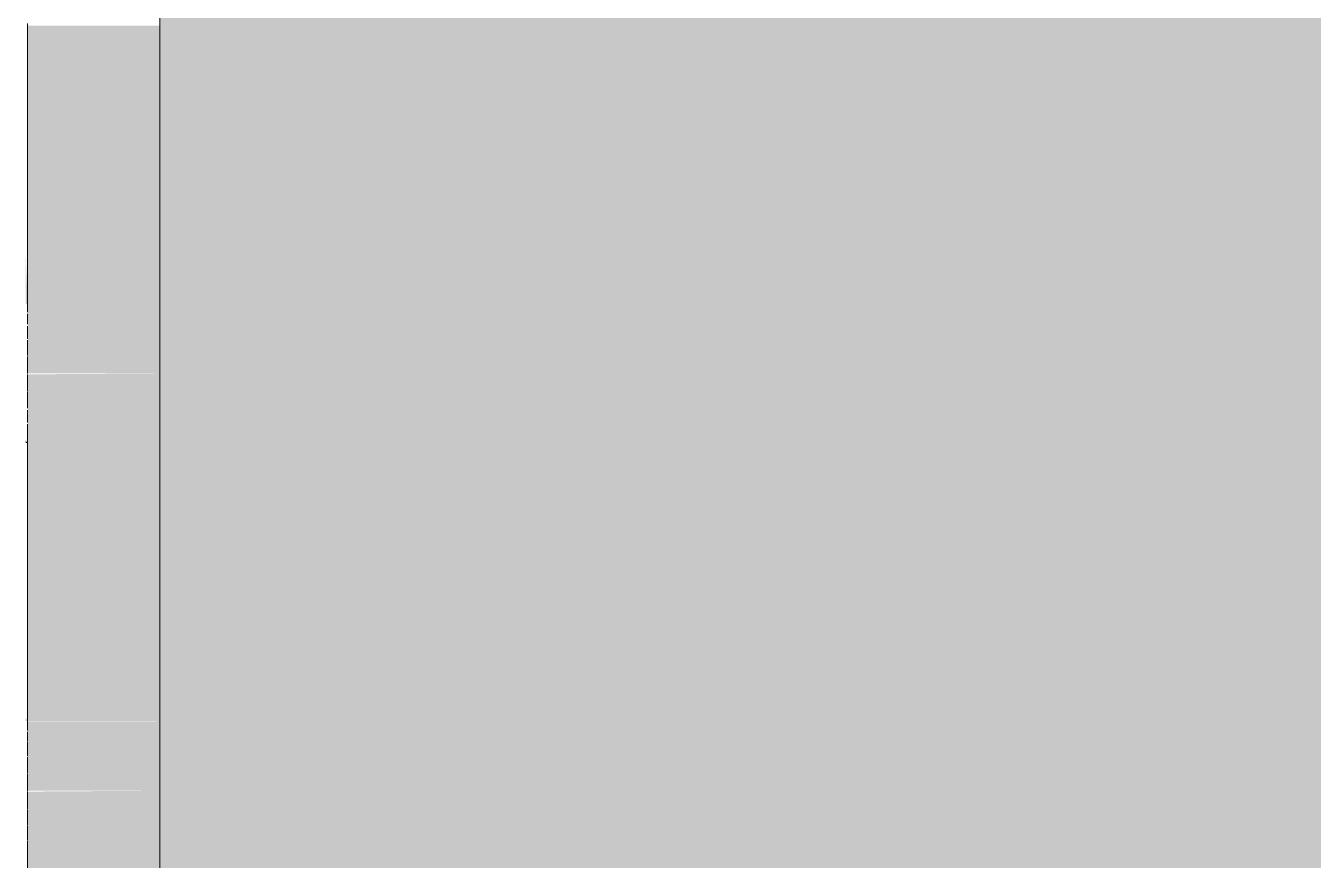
# Model space of a CAD drawing. Header units: millimetres. Extents: x 855 to 84199, y -1987 to 21700.
# Drawn here: x 29187.7 to 29372.8, y 1120 to 1240 of the extents above; entities that cross this region are included whole.
import ezdxf

# ---------------------------------------------------------------- set-up
doc = ezdxf.new("R2010")
doc.units = ezdxf.units.MM
doc.layers.add('A-WALL-PATT', color=7, linetype='Continuous', lineweight=9)
doc.layers.add('I-WALL', color=7, linetype='Continuous', lineweight=9)
for name, color, linetype, lineweight, true_color in [('I-FURN-10', 7, 'Continuous', 9, 0x888888), ('I-FURN-11', 7, 'Continuous', 9, 0x7f7f7f), ('I-FURN-12', 7, 'Continuous', 9, 0x838383), ('I-FURN-13', 7, 'Continuous', 9, 0x858585), ('I-FURN-2', 7, 'Continuous', 9, 0x949494), ('I-FURN-4', 7, 'Continuous', 9, 0x9e9e9e), ('I-FURN-5', 7, 'Continuous', 9, 0x818181), ('I-FURN-6', 9, 'Continuous', 9, 0x808080), ('I-FURN-7', 7, 'Continuous', 9, 0xc0c0c0), ('I-FURN-8', 7, 'Continuous', 9, 0xacacac), ('I-FURN-9', 7, 'Continuous', 9, 0x8d8d8d)]:
    doc.layers.add(name, color=color, linetype=linetype, lineweight=lineweight, true_color=true_color)
doc.layers.add('I-FURN-3', color=7, linetype='Continuous', lineweight=9, true_color=0x7f7f7f, transparency=0.7)

# ---------------------------------------------------------------- blocks, each defined once
blk = doc.blocks.new('Бизиборд лего - бизиборд 1_21б-32328682-Развертка 1_60-1')
at = {"layer": 'I-FURN-3'}
h = blk.add_hatch(color=256, dxfattribs=at)
h.paths.add_polyline_path([(100840, 500), (100840, 540), (100821, 540), (100821, 500)])
h.paths.add_polyline_path([(100821, 560), (100840, 560), (100840, 600), (100821, 600), (100821, 563.03)])
h.paths.add_polyline_path([(100821, 620), (100840, 620), (100840, 660), (100821, 660), (100821, 627.41)])
h.paths.add_polyline_path([(100821, 680), (100840, 680), (100840, 720), (100821, 719.96), (100821, 683.75)])
h.paths.add_polyline_path([(100823.69, 740), (100840, 740.08), (100840, 780), (100821, 780), (100821, 740), (100823.1, 740)])
h.paths.add_polyline_path([(100824.29, 800), (100840, 800), (100840, 840), (100821, 840), (100821, 800), (100823.1, 800)])
h.paths.add_polyline_path([(100825.47, 860), (100840, 860.19), (100840, 900), (100821, 900), (100821, 860), (100824.29, 860)])
h.paths.add_polyline_path([(100825.47, 920), (100840, 920), (100840, 960), (100821, 960), (100821, 920)])
h.paths.add_polyline_path([(100821, 980), (100840, 980), (100840, 1020), (100821, 1020), (100821, 981.52)])
h.paths.add_polyline_path([(100821, 1040), (100840, 1040), (100840, 1120), (100821, 1120), (100821, 1041.88)])
h.paths.add_polyline_path([(100821, 1140), (100840, 1140), (100840, 1180), (100821, 1180), (100821, 1140.47)])
h.paths.add_polyline_path([(100821, 1200), (100840, 1200), (100840, 1240), (100821, 1240), (100821, 1206.87)])
h.paths.add_polyline_path([(100821, 1260), (100840, 1260), (100840, 1300), (100821, 1300), (100821, 1263.21)])
h.paths.add_polyline_path([(100840, 1320), (100840, 1360), (100821, 1359.78), (100821, 1320), (100839.7, 1320)])
h.paths.add_polyline_path([(100825.47, 1380), (100840, 1380), (100840, 1420), (100821, 1420), (100821, 1380)])
h.paths.add_polyline_path([(100823.1, 1440), (100840, 1440.26), (100840, 1480), (100821, 1480), (100821, 1440), (100822.51, 1440)])
h.paths.add_polyline_path([(100821, 1500), (100840, 1500), (100840, 1540), (100821, 1540), (100821, 1500.62)])
h.paths.add_polyline_path([(100821, 1560), (100840, 1560), (100840, 1600), (100821, 1600), (100821, 1560.98)])
h.paths.add_polyline_path([(100821, 1620), (100840, 1620), (100840, 1700), (100821, 1699.81), (100821, 1621.34)])
h.paths.add_polyline_path([(100821, 1720), (100840, 1720), (100840, 1760), (100821, 1760), (100821, 1721.94)])
h.paths.add_polyline_path([(100821, 1780), (100840, 1780), (100840, 1820), (100821, 1820), (100821, 1782.3)])
h.paths.add_polyline_path([(100821, 1840), (100840, 1840.28), (100840, 1880), (100821, 1880), (100821, 1842.66)])
h.paths.add_polyline_path([(100839.7, 1900), (100840, 1900), (100840, 1940), (100821, 1940), (100821, 1900)])
h.paths.add_polyline_path([(100830.21, 1960), (100840, 1960), (100840, 2000), (100821, 2000), (100821, 1960), (100827.84, 1960)])
h.paths.add_polyline_path([(100821, 2020), (100840, 2020), (100840, 2060), (100821, 2059.96), (100821, 2027.77)])
h.paths.add_polyline_path([(100825.47, 2080), (100840, 2080.08), (100840, 2120), (100821, 2120), (100821, 2080), (100823.1, 2080)])
h.paths.add_polyline_path([(100821, 2140), (100840, 2140.02), (100840, 2180), (100821, 2180), (100821, 2140.44)])
h.paths.add_polyline_path([(100821, 2200), (100840, 2200), (100840, 2240), (100821, 2240), (100821, 2200.8)])
h = blk.add_hatch(color=256, dxfattribs=at)
h.paths.add_polyline_path([(100820.73, 500), (100821, 500), (100820.73, 514.74)])
h.paths.add_polyline_path([(100820.73, 560), (100821, 560), (100820.73, 563.03)])
h.paths.add_polyline_path([(100820.73, 620), (100821, 620), (100820.73, 627.41)])
h.paths.add_polyline_path([(100820.73, 740), (100821, 740.08), (100820.73, 740.08)])
h.paths.add_polyline_path([(100820.73, 800), (100821, 800), (100820.73, 800.44)])
h.paths.add_polyline_path([(100820.73, 860), (100821, 860), (100820.73, 860.8)])
h.paths.add_polyline_path([(100820.73, 920), (100821, 920), (100820.73, 925.19)])
h.paths.add_polyline_path([(100820.73, 1040), (100821, 1040), (100820.73, 1041.88)])
h.paths.add_polyline_path([(100820.73, 1140), (100821, 1140), (100820.73, 1140.47)])
h.paths.add_polyline_path([(100820.73, 1200), (100821, 1200), (100820.73, 1206.87)])
h.paths.add_polyline_path([(100820.73, 1260), (100821, 1260), (100820.73, 1263.21)])
h.paths.add_polyline_path([(100820.73, 1560), (100821, 1560), (100820.73, 1560.98)])
h.paths.add_polyline_path([(100820.73, 1620), (100821, 1620), (100820.73, 1621.34)])
h.paths.add_polyline_path([(100820.73, 1780), (100821, 1780), (100820.73, 1782.3)])
h.paths.add_polyline_path([(100820.73, 1840), (100821, 1840), (100820.73, 1842.66)])
h.paths.add_polyline_path([(100820.73, 1900), (100821, 1900), (100820.73, 1915.1)])
h.paths.add_polyline_path([(100820.73, 1960), (100821, 1960), (100820.73, 1963.38)])
h.paths.add_polyline_path([(100820.73, 2080), (100821, 2080.08), (100820.73, 2080.08)])
for points in [[(100821, 1190), (100840, 1190), (100840, 1200), (100821, 1199.98), (100821, 1190.77)], [(100823.1, 1180), (100840, 1180), (100840, 1190), (100821, 1189.87), (100821, 1180)], [(100820.73, 1180), (100821, 1180), (100820.73, 1180.33)], [(100821, 1130), (100840, 1130), (100840, 1140), (100821, 1139.98), (100821, 1130.41)], [(100821, 1120), (100840, 1120), (100840, 1130), (100821, 1129.87), (100821, 1120.32)]]:
    blk.add_hatch(color=256, dxfattribs=at).paths.add_polyline_path(points)
at = {"layer": 'I-FURN-10'}
for p, q in [((100840, 1200), (100840, 1240)), ((100840, 1200), (100840, 1240)), ((100840, 1190), (100840, 1195)), ((100840, 1195), (100840, 1190)), ((100840, 1190), (100840, 1190)), ((100840, 1140), (100840, 1180)), ((100840, 1140), (100840, 1180)), ((100840, 1137.07), (100840, 1130)), ((100840, 1130), (100840, 1137.07)), ((100840, 1130), (100840, 1130))]:
    blk.add_line(p, q, dxfattribs=at)
at = {"layer": 'I-FURN-11'}
for p, q in [((100840, 1250), (100840, 1240)), ((100840, 1240), (100840, 1247.41)), ((100840, 1198.82), (100840, 1200)), ((100840, 1198.82), (100840, 1200)), ((100840, 1198.82), (100840, 1200)), ((100840, 1198.82), (100840, 1200)), ((100840, 1198.82), (100840, 1200)), ((100840, 1200), (100840, 1198.66)), ((100840, 1197.07), (100840, 1200)), ((100840, 1198.82), (100840, 1200)), ((100840, 1198.82), (100840, 1200)), ((100840, 1198.82), (100840, 1200)), ((100840, 1199.66), (100840, 1190)), ((100840, 1190), (100840, 1199.66)), ((100840, 1199.66), (100840, 1190)), ((100840, 1190), (100840, 1199.66)), ((100840, 1190), (100840, 1199.66)), ((100840, 1199.66), (100840, 1190)), ((100840, 1190), (100840, 1199.66)), ((100840, 1199.66), (100840, 1190)), ((100840, 1198.66), (100840, 1199.66)), ((100840, 1199.66), (100840, 1190)), ((100840, 1199.66), (100840, 1192.59)), ((100840, 1190), (100840, 1199.66)), ((100840, 1190), (100840, 1199.66)), ((100840, 1199.66), (100840, 1192.59)), ((100840, 1199.66), (100840, 1195)), ((100840, 1199.66), (100840, 1199.66)), ((100840, 1198.66), (100840, 1199.66)), ((100840, 1198.66), (100840, 1199.66)), ((100840, 1199.66), (100840, 1197.07)), ((100840, 1197.07), (100840, 1198.66)), ((100840, 1197.07), (100840, 1198.66)), ((100840, 1197.07), (100840, 1198.66)), ((100840, 1197.07), (100840, 1198.66)), ((100840, 1190), (100840, 1198.66)), ((100840, 1197.07), (100840, 1198.66)), ((100840, 1198.66), (100840, 1195)), ((100840, 1197.07), (100840, 1198.66)), ((100840, 1197.07), (100840, 1198.66)), ((100840, 1190), (100840, 1198.66)), ((100840, 1198.66), (100840, 1190)), ((100840, 1190), (100840, 1198.66)), ((100840, 1195), (100840, 1198.66)), ((100840, 1197.07), (100840, 1198.66)), ((100840, 1197.07), (100840, 1190)), ((100840, 1190), (100840, 1197.07)), ((100840, 1197.07), (100840, 1190)), ((100840, 1190), (100840, 1197.07)), ((100840, 1190), (100840, 1197.07)), ((100840, 1197.07), (100840, 1190)), ((100840, 1190), (100840, 1197.07)), ((100840, 1197.07), (100840, 1190)), ((100840, 1195), (100840, 1196.81)), ((100840, 1195), (100840, 1196.81)), ((100840, 1195), (100840, 1196.81)), ((100840, 1195), (100840, 1196.81)), ((100840, 1195), (100840, 1196.81)), ((100840, 1195), (100840, 1196.81)), ((100840, 1195), (100840, 1196.81)), ((100840, 1195), (100840, 1196.81)), ((100840, 1195), (100840, 1190)), ((100840, 1195), (100840, 1190)), ((100840, 1192.59), (100840, 1195)), ((100840, 1185), (100840, 1194.8)), ((100840, 1185), (100840, 1194.8)), ((100840, 1185), (100840, 1194.8)), ((100840, 1185), (100840, 1194.8)), ((100840, 1185), (100840, 1194.8)), ((100840, 1185), (100840, 1194.8)), ((100840, 1185), (100840, 1194.8)), ((100840, 1185), (100840, 1194.8)), ((100840, 1190), (100840, 1192.59)), ((100840, 1192.59), (100840, 1190)), ((100840, 1192.59), (100840, 1190)), ((100840, 1190), (100840, 1192.59)), ((100840, 1192.59), (100840, 1190)), ((100840, 1190), (100840, 1192.59)), ((100840, 1192.59), (100840, 1190)), ((100840, 1192.59), (100840, 1190)), ((100840, 1190), (100840, 1192.59)), ((100840, 1192.59), (100840, 1190)), ((100840, 1190), (100840, 1192.59)), ((100840, 1192.59), (100840, 1190)), ((100840, 1190), (100840, 1192.59)), ((100840, 1190), (100840, 1190)), ((100840, 1190), (100840, 1190)), ((100840, 1190), (100840, 1190)), ((100840, 1190), (100840, 1190)), ((100840, 1190), (100840, 1190)), ((100840, 1190), (100840, 1190)), ((100840, 1190), (100840, 1190)), ((100840, 1190), (100840, 1190)), ((100840, 1190), (100840, 1181.34)), ((100840, 1181.34), (100840, 1190)), ((100840, 1190), (100840, 1190)), ((100840, 1190), (100840, 1185)), ((100840, 1185), (100840, 1190)), ((100840, 1190), (100840, 1190)), ((100840, 1190), (100840, 1190)), ((100840, 1190), (100840, 1190)), ((100840, 1190), (100840, 1190)), ((100840, 1181.34), (100840, 1190)), ((100840, 1190), (100840, 1181.34)), ((100840, 1190), (100840, 1190)), ((100840, 1190), (100840, 1190)), ((100840, 1190), (100840, 1190)), ((100840, 1190), (100840, 1180.34)), ((100840, 1180.34), (100840, 1190)), ((100840, 1190), (100840, 1190)), ((100840, 1190), (100840, 1190)), ((100840, 1190), (100840, 1190)), ((100840, 1190), (100840, 1190)), ((100840, 1187.41), (100840, 1190)), ((100840, 1190), (100840, 1187.41)), ((100840, 1190), (100840, 1190)), ((100840, 1190), (100840, 1190)), ((100840, 1190), (100840, 1190)), ((100840, 1190), (100840, 1190)), ((100840, 1190), (100840, 1190)), ((100840, 1187.41), (100840, 1190)), ((100840, 1190), (100840, 1187.41)), ((100840, 1180.34), (100840, 1190)), ((100840, 1190), (100840, 1180)), ((100840, 1190), (100840, 1190)), ((100840, 1185), (100840, 1190)), ((100840, 1190), (100840, 1180)), ((100840, 1190), (100840, 1190)), ((100840, 1185), (100840, 1190)), ((100840, 1190), (100840, 1180.34)), ((100840, 1185), (100840, 1190)), ((100840, 1190), (100840, 1185)), ((100840, 1190), (100840, 1190)), ((100840, 1190), (100840, 1190)), ((100840, 1190), (100840, 1190)), ((100840, 1190), (100840, 1190)), ((100840, 1190), (100840, 1190)), ((100840, 1190), (100840, 1190)), ((100840, 1180), (100840, 1190)), ((100840, 1190), (100840, 1180)), ((100840, 1190), (100840, 1190)), ((100840, 1190), (100840, 1190)), ((100840, 1190), (100840, 1190)), ((100840, 1190), (100840, 1190)), ((100840, 1190), (100840, 1190)), ((100840, 1180.34), (100840, 1190)), ((100840, 1190), (100840, 1181.34)), ((100840, 1190), (100840, 1190)), ((100840, 1190), (100840, 1190)), ((100840, 1190), (100840, 1190)), ((100840, 1190), (100840, 1190)), ((100840, 1187.41), (100840, 1190)), ((100840, 1190), (100840, 1187.41)), ((100840, 1190), (100840, 1190)), ((100840, 1190), (100840, 1187.41)), ((100840, 1187.41), (100840, 1190)), ((100840, 1190), (100840, 1190)), ((100840, 1190), (100840, 1187.41)), ((100840, 1187.41), (100840, 1190)), ((100840, 1187.41), (100840, 1190)), ((100840, 1190), (100840, 1187.41)), ((100840, 1187.41), (100840, 1190)), ((100840, 1190), (100840, 1187.41)), ((100840, 1187.41), (100840, 1182.93)), ((100840, 1180), (100840, 1187.41)), ((100840, 1185), (100840, 1187.41)), ((100840, 1187.41), (100840, 1182.93)), ((100840, 1182.93), (100840, 1185)), ((100840, 1180.34), (100840, 1185)), ((100840, 1180), (100840, 1185)), ((100840, 1185), (100840, 1182.93)), ((100840, 1182.93), (100840, 1185)), ((100840, 1182.93), (100840, 1184.74)), ((100840, 1182.93), (100840, 1184.74)), ((100840, 1182.93), (100840, 1184.74)), ((100840, 1182.93), (100840, 1184.74)), ((100840, 1182.93), (100840, 1184.74)), ((100840, 1182.93), (100840, 1184.74)), ((100840, 1182.93), (100840, 1184.74)), ((100840, 1182.93), (100840, 1184.74)), ((100840, 1180), (100840, 1182.93)), ((100840, 1182.93), (100840, 1180)), ((100840, 1182.93), (100840, 1180)), ((100840, 1181.34), (100840, 1182.93)), ((100840, 1182.93), (100840, 1181.34)), ((100840, 1180), (100840, 1182.72)), ((100840, 1180), (100840, 1182.72)), ((100840, 1180), (100840, 1182.72)), ((100840, 1180), (100840, 1182.72)), ((100840, 1180), (100840, 1182.72)), ((100840, 1180), (100840, 1182.72)), ((100840, 1180), (100840, 1182.72)), ((100840, 1180), (100840, 1182.72)), ((100840, 1181.34), (100840, 1180.34)), ((100840, 1180.34), (100840, 1181.34)), ((100840, 1181.34), (100840, 1180.34)), ((100840, 1180), (100840, 1180.34)), ((100840, 1138.66), (100840, 1140)), ((100840, 1138.66), (100840, 1140)), ((100840, 1140), (100840, 1139.66)), ((100840, 1137.07), (100840, 1140)), ((100840, 1138.66), (100840, 1140)), ((100840, 1138.66), (100840, 1140)), ((100840, 1138.66), (100840, 1140)), ((100840, 1138.66), (100840, 1140)), ((100840, 1138.66), (100840, 1140)), ((100840, 1138.66), (100840, 1140)), ((100840, 1139.66), (100840, 1137.07)), ((100840, 1139.66), (100840, 1130)), ((100840, 1130), (100840, 1139.66)), ((100840, 1139.66), (100840, 1137.07)), ((100840, 1130), (100840, 1139.66)), ((100840, 1138.66), (100840, 1130)), ((100840, 1138.66), (100840, 1138.66)), ((100840, 1130), (100840, 1138.66)), ((100840, 1138.66), (100840, 1132.59)), ((100840, 1130), (100840, 1138.66)), ((100840, 1120.35), (100840, 1138.46)), ((100840, 1120.35), (100840, 1138.46)), ((100840, 1120.35), (100840, 1138.46)), ((100840, 1120.35), (100840, 1138.46)), ((100840, 1120.35), (100840, 1138.46)), ((100840, 1120.35), (100840, 1138.46)), ((100840, 1120.35), (100840, 1138.46)), ((100840, 1120.35), (100840, 1138.46)), ((100840, 1137.07), (100840, 1130)), ((100840, 1135), (100840, 1137.07)), ((100840, 1137.07), (100840, 1130)), ((100840, 1132.59), (100840, 1135)), ((100840, 1130), (100840, 1135)), ((100840, 1135), (100840, 1135)), ((100840, 1135), (100840, 1130)), ((100840, 1135), (100840, 1130)), ((100840, 1130), (100840, 1135)), ((100840, 1130), (100840, 1135)), ((100840, 1135), (100840, 1130)), ((100840, 1130), (100840, 1135)), ((100840, 1135), (100840, 1130)), ((100840, 1130), (100840, 1132.59)), ((100840, 1132.59), (100840, 1130)), ((100840, 1130), (100840, 1132.59)), ((100840, 1130), (100840, 1132.59)), ((100840, 1132.59), (100840, 1130)), ((100840, 1132.59), (100840, 1130)), ((100840, 1130), (100840, 1132.59)), ((100840, 1132.59), (100840, 1130)), ((100840, 1130), (100840, 1130)), ((100840, 1130), (100840, 1130)), ((100840, 1130), (100840, 1130)), ((100840, 1130), (100840, 1130)), ((100840, 1130), (100840, 1130)), ((100840, 1130), (100840, 1130)), ((100840, 1130), (100840, 1130)), ((100840, 1130), (100840, 1130)), ((100840, 1130), (100840, 1130)), ((100840, 1130), (100840, 1130)), ((100840, 1130), (100840, 1130)), ((100840, 1130), (100840, 1130)), ((100840, 1130), (100840, 1130)), ((100840, 1130), (100840, 1125)), ((100840, 1125), (100840, 1130)), ((100840, 1130), (100840, 1130)), ((100840, 1127.41), (100840, 1130)), ((100840, 1130), (100840, 1127.41)), ((100840, 1130), (100840, 1130)), ((100840, 1130), (100840, 1130)), ((100840, 1130), (100840, 1130)), ((100840, 1130), (100840, 1130)), ((100840, 1120.34), (100840, 1130)), ((100840, 1130), (100840, 1127.41)), ((100840, 1122.93), (100840, 1130)), ((100840, 1130), (100840, 1122.93)), ((100840, 1130), (100840, 1130)), ((100840, 1130), (100840, 1130)), ((100840, 1130), (100840, 1130)), ((100840, 1130), (100840, 1130)), ((100840, 1130), (100840, 1130)), ((100840, 1130), (100840, 1120.34)), ((100840, 1122.93), (100840, 1130)), ((100840, 1130), (100840, 1130)), ((100840, 1130), (100840, 1130)), ((100840, 1130), (100840, 1130)), ((100840, 1130), (100840, 1130)), ((100840, 1130), (100840, 1130)), ((100840, 1120.34), (100840, 1130)), ((100840, 1130), (100840, 1120.34)), ((100840, 1130), (100840, 1130)), ((100840, 1130), (100840, 1130)), ((100840, 1130), (100840, 1120.34)), ((100840, 1120.34), (100840, 1130)), ((100840, 1130), (100840, 1130)), ((100840, 1130), (100840, 1127.41)), ((100840, 1127.41), (100840, 1130)), ((100840, 1130), (100840, 1130)), ((100840, 1130), (100840, 1130)), ((100840, 1130), (100840, 1130)), ((100840, 1130), (100840, 1130)), ((100840, 1130), (100840, 1130)), ((100840, 1130), (100840, 1130)), ((100840, 1130), (100840, 1130)), ((100840, 1130), (100840, 1130)), ((100840, 1130), (100840, 1130)), ((100840, 1120), (100840, 1130)), ((100840, 1130), (100840, 1120)), ((100840, 1130), (100840, 1130)), ((100840, 1130), (100840, 1130)), ((100840, 1130), (100840, 1130)), ((100840, 1130), (100840, 1130)), ((100840, 1130), (100840, 1130)), ((100840, 1130), (100840, 1121.34)), ((100840, 1121.34), (100840, 1130)), ((100840, 1130), (100840, 1130)), ((100840, 1130), (100840, 1130)), ((100840, 1130), (100840, 1130)), ((100840, 1130), (100840, 1122.93)), ((100840, 1122.93), (100840, 1130)), ((100840, 1130), (100840, 1130)), ((100840, 1130), (100840, 1130)), ((100840, 1130), (100840, 1130)), ((100840, 1130), (100840, 1130)), ((100840, 1130), (100840, 1120.34)), ((100840, 1120), (100840, 1130)), ((100840, 1130), (100840, 1130)), ((100840, 1130), (100840, 1122.93)), ((100840, 1121.34), (100840, 1130)), ((100840, 1120), (100840, 1130)), ((100840, 1130), (100840, 1127.41)), ((100840, 1130), (100840, 1130)), ((100840, 1125), (100840, 1127.41)), ((100840, 1127.41), (100840, 1125)), ((100840, 1127.41), (100840, 1120.34)), ((100840, 1127.41), (100840, 1120)), ((100840, 1122.93), (100840, 1125)), ((100840, 1125), (100840, 1122.93)), ((100840, 1121.34), (100840, 1122.93)), ((100840, 1122.93), (100840, 1120)), ((100840, 1121.34), (100840, 1122.93)), ((100840, 1122.93), (100840, 1121.34)), ((100840, 1120.34), (100840, 1121.34)), ((100840, 1120.34), (100840, 1121.34)), ((100840, 1120), (100840, 1120.34)), ((100840, 1120), (100840, 1120.34)), ((100840, 1120), (100840, 1120.34)), ((100840, 1120.34), (100840, 1120.34)), ((100840, 1120), (100840, 1120.34)), ((100840, 1120), (100840, 1120.34)), ((100840, 1120), (100840, 1120.34)), ((100840, 1120), (100840, 1120.34)), ((100840, 1120), (100840, 1120.34)), ((100840, 1120.34), (100840, 1120)), ((100840, 1120), (100840, 1120.34))]:
    blk.add_line(p, q, dxfattribs=at)
at = {"layer": 'I-FURN-12'}
for p, q in [((100840, 1190), (100840, 1192.59)), ((100840, 1192.59), (100840, 1190)), ((100840, 1190), (100840, 1190)), ((100840, 1135), (100840, 1130)), ((100840, 1130), (100840, 1135)), ((100840, 1130), (100840, 1130))]:
    blk.add_line(p, q, dxfattribs=at)
at = {"layer": 'I-FURN-13'}
for p, q in [((100840, 1190), (100840, 1190)), ((100840, 1190), (100840, 1190)), ((100840, 1130), (100840, 1135)), ((100840, 1135), (100840, 1130)), ((100840, 1130), (100840, 1130))]:
    blk.add_line(p, q, dxfattribs=at)
at = {"layer": 'I-FURN-2'}
for p, q in [((100840, 1200), (100840, 1240)), ((100840, 1200), (100840, 1240)), ((100840, 1185), (100840, 1190)), ((100840, 1190), (100840, 1185)), ((100840, 1190), (100840, 1190)), ((100840, 1140), (100840, 1180)), ((100840, 1140), (100840, 1180)), ((100840, 1138.66), (100840, 1130)), ((100840, 1130), (100840, 1138.66)), ((100840, 1121.34), (100840, 1130)), ((100840, 1130), (100840, 1125)), ((100840, 1125), (100840, 1121.34))]:
    blk.add_line(p, q, dxfattribs=at)
at = {"layer": 'I-FURN-4'}
for p, q in [((100840, 1200), (100840, 1240)), ((100840, 1200), (100840, 1240)), ((100840, 1190), (100840, 1190)), ((100840, 1190), (100840, 1190)), ((100840, 1140), (100840, 1180)), ((100840, 1140), (100840, 1180)), ((100840, 1130), (100840, 1130)), ((100840, 1130), (100840, 1130))]:
    blk.add_line(p, q, dxfattribs=at)
at = {"layer": 'I-FURN-5'}
for p, q in [((100840, 1190), (100840, 1198.66)), ((100840, 1198.66), (100840, 1190)), ((100840, 1190), (100840, 1190)), ((100840, 1130), (100840, 1130)), ((100840, 1130), (100840, 1130))]:
    blk.add_line(p, q, dxfattribs=at)
at = {"layer": 'I-FURN-6'}
for p, q in [((100840, 1198.82), (100840, 1200)), ((100840, 1198.82), (100840, 1200)), ((100840, 1197.07), (100840, 1198.66)), ((100840, 1197.07), (100840, 1198.66)), ((100840, 1195), (100840, 1196.81)), ((100840, 1195), (100840, 1196.81)), ((100840, 1185), (100840, 1194.8)), ((100840, 1185), (100840, 1194.8)), ((100840, 1182.93), (100840, 1184.74)), ((100840, 1182.93), (100840, 1184.74)), ((100840, 1180), (100840, 1182.72)), ((100840, 1180), (100840, 1182.72)), ((100840, 1138.66), (100840, 1140)), ((100840, 1138.66), (100840, 1140)), ((100840, 1120.35), (100840, 1138.46)), ((100840, 1120.35), (100840, 1138.46)), ((100840, 1120), (100840, 1120.34)), ((100840, 1120), (100840, 1120.34))]:
    blk.add_line(p, q, dxfattribs=at)
at = {"layer": 'I-FURN-7'}
blk.add_line((100840, 500), (100840, 2240), dxfattribs=at)
at = {"layer": 'I-FURN-8'}
for p, q in [((100840, 1200), (100840, 1240)), ((100840, 1200), (100840, 1240)), ((100840, 1190), (100840, 1190)), ((100840, 1190), (100840, 1190)), ((100840, 1140), (100840, 1180)), ((100840, 1140), (100840, 1180)), ((100840, 1130), (100840, 1130)), ((100840, 1130), (100840, 1130))]:
    blk.add_line(p, q, dxfattribs=at)
at = {"layer": 'I-FURN-9'}
for p, q in [((100840, 1200), (100840, 1240)), ((100840, 1200), (100840, 1240)), ((100840, 1190), (100840, 1181.34)), ((100840, 1181.34), (100840, 1190)), ((100840, 1190), (100840, 1190)), ((100840, 1140), (100840, 1180)), ((100840, 1140), (100840, 1180)), ((100840, 1135), (100840, 1140)), ((100840, 1140), (100840, 1135)), ((100840, 1132.59), (100840, 1135)), ((100840, 1135), (100840, 1130)), ((100840, 1130), (100840, 1132.59)), ((100840, 1130), (100840, 1127.41)), ((100840, 1120.34), (100840, 1130)), ((100840, 1127.41), (100840, 1125)), ((100840, 1125), (100840, 1121.34)), ((100840, 1121.34), (100840, 1120.34)), ((100840, 1120.34), (100840, 1120)), ((100840, 1120), (100840, 1120.34))]:
    blk.add_line(p, q, dxfattribs=at)

msp = doc.modelspace()

# ---------------------------------------------------------------- hatches: boundary and pattern name
at = {"layer": 'A-WALL-PATT'}
msp.add_hatch(color=256, dxfattribs=at).paths.add_polyline_path([(29206.93, 100), (29537.93, 100), (29537.93, 3400), (29187.93, 3400), (29187.93, 2240), (29206.93, 2240), (29206.93, 2152.21), (29286.93, 2152.21), (29286.93, 2140.02), (29206.93, 2140), (29206.93, 2032.94), (29286.93, 2032.83), (29286.93, 2020.58), (29206.93, 2020.58), (29206.93, 1852.77), (29286.93, 1852.77), (29286.93, 1840.28), (29206.93, 1840), (29206.93, 1456.7), (29286.93, 1456.7), (29286.93, 1442.18), (29206.93, 1442.18), (29206.93, 1275.87), (29286.93, 1275.87), (29286.93, 1260.36), (29206.93, 1260.36), (29206.93, 996.54), (29286.93, 996.54), (29286.93, 981.12), (29206.93, 981.12), (29206.93, 877.78), (29286.93, 877.78), (29286.93, 860.19), (29206.93, 860), (29206.93, 500), (29187.93, 500), (29187.93, 100), (29202.93, 100)])

# ---------------------------------------------------------------- linework, layer by layer
at = {"layer": 'I-WALL'}
for p, q in [((29187.93, 1199.66), (29187.93, 1240.32)), ((29187.93, 1198.82), (29187.93, 1199.61)), ((29187.93, 1197.07), (29187.93, 1198.58)), ((29187.93, 1195), (29187.93, 1196.81)), ((29187.93, 1192.59), (29187.93, 1194.8)), ((29187.93, 1190), (29187.93, 1192.46)), ((29187.93, 1187.41), (29187.93, 1189.87)), ((29187.93, 1185), (29187.93, 1187.29)), ((29187.93, 1182.93), (29187.93, 1184.74)), ((29187.93, 1181.34), (29187.93, 1182.72)), ((29187.93, 1180.34), (29187.93, 1181.29)), ((29187.93, 1139.66), (29187.93, 1180.32)), ((29187.93, 1138.66), (29187.93, 1139.61)), ((29187.93, 1137.07), (29187.93, 1138.46)), ((29187.93, 1135), (29187.93, 1136.97)), ((29187.93, 1132.59), (29187.93, 1134.88)), ((29187.93, 1130), (29187.93, 1132.46)), ((29187.93, 1127.41), (29187.93, 1129.87)), ((29187.93, 1125), (29187.93, 1127.29)), ((29187.93, 1122.93), (29187.93, 1124.9)), ((29187.93, 1121.34), (29187.93, 1122.85)), ((29187.93, 1120.35), (29187.93, 1121.29)), ((29187.93, 1039.66), (29187.93, 1120.32))]:
    msp.add_line(p, q, dxfattribs=at)

# ---------------------------------------------------------------- block references
at = {"layer": 'I-FURN-2'}
msp.add_blockref('Бизиборд лего - бизиборд 1_21б-32328682-Развертка 1_60-1', (-71633.07, 0), dxfattribs=at)

doc.saveas('drawing.dxf')
